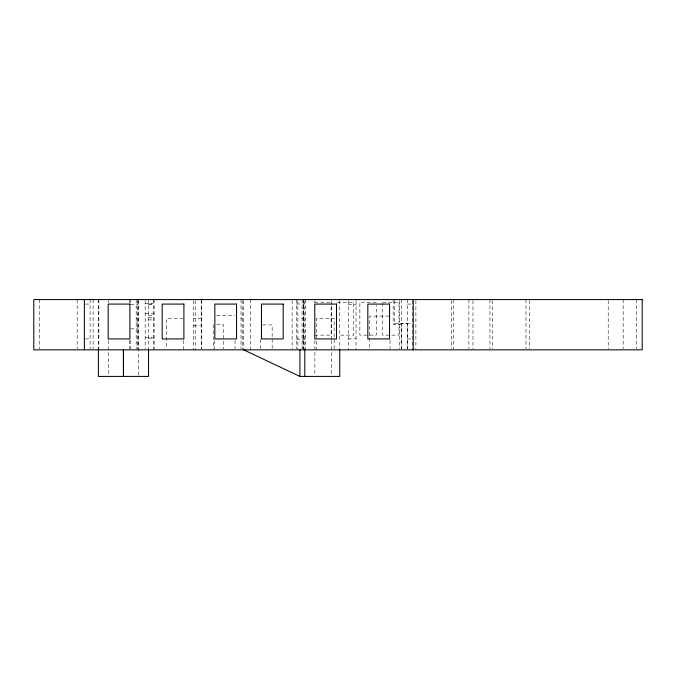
<?xml version="1.0" encoding="UTF-8"?>
<svg xmlns="http://www.w3.org/2000/svg" width="676" height="676" viewBox="0 0 676 676"><rect width="100%" height="100%" fill="white"/><g stroke="black" fill="none" stroke-linecap="round" stroke-linejoin="round"><path stroke-width="0.51" stroke-dasharray="3.38 2.54" d="M302.916 348.799L303.608 300.626M348.267 339.073L356.041 338.482M314.636 302.214L331.147 302.214M337.248 302.214L353.768 302.214L353.768 335.127L338.287 335.127M376.388 302.214L359.869 302.214L359.869 335.127L376.388 335.127L376.388 305.298M382.489 302.214L399.009 302.214L399.009 335.127L382.489 335.127L382.489 303.245M145.163 303.558L153.3 303.558M148.517 303.938L154.136 303.938M85.32 304.082L90.111 304.082M296.561 304.014L304.817 304.014M407.501 304.082L412.292 304.082M348.267 304.251L356.041 304.251M148.517 304.335L154.136 304.335M130.561 304.513L138.098 304.513M145.163 313.225L153.3 313.208M216.548 315.641L235.045 315.641M148.517 315.692L154.136 315.692M389.004 316.098L369.569 316.098L369.569 348.791M148.517 317.813L154.136 317.813M136.189 318.159L137.38 318.159M183.272 318.388L166.642 318.388L166.642 348.799M241.028 318.345L242.228 318.345M302.062 318.388L303.262 318.388M201.296 318.54L193.632 318.633M148.517 319.9L154.136 319.9M136.189 322.562L137.38 322.562M394.336 323.28L412.292 323.28M401.519 324.48L393.145 324.48L393.145 299.586M216.557 324.657L223.688 324.657L223.688 348.799M262.736 324.919L272.166 324.919L272.166 349.847M193.632 325.79L201.296 325.79M130.561 328.832L138.098 328.832M314.636 335.127L331.147 335.127L331.147 303.245M145.163 337.823L153.3 337.823M148.517 338.118L154.136 338.118M85.32 338.93L90.111 338.93M407.501 338.93L412.292 338.93M296.561 339.073L304.817 339.073M636.454 299.586L636.454 348.799M623.171 299.586L623.171 348.799M608.214 300.626L608.214 348.799M529.578 300.626L529.578 348.799M525.987 299.586L525.987 348.799M492.382 300.626L492.382 348.799M489.965 299.586L489.965 348.799M472.972 300.626L472.972 348.799M468.899 299.586L468.899 348.799M453.689 299.586L453.689 348.799M451.475 300.626L451.475 348.799M415.884 300.626L415.884 348.799M412.292 300.609L412.292 349.847M407.628 348.799L407.628 323.517L401.637 323.517L401.637 348.799M407.501 299.586L407.501 348.799M401.519 299.586L401.519 348.824M399.727 300.617L399.727 348.799M394.336 300.609L394.336 324.48M390.035 340.358L390.035 348.791M356.041 300.626L356.041 349.847M348.267 300.626L348.267 349.847M339.766 300.626L339.766 349.053M334.164 348.799L334.164 318.388L316.317 318.388L316.317 349.847M331.629 300.634L331.629 339.58M331.629 340.628L331.629 376.414M314.872 300.626L314.872 302.738M314.872 340.425L314.872 375.4M305.442 299.586L305.442 348.799M304.817 300.626L304.817 349.847M303.625 299.586L303.625 349.847M303.262 299.586L303.262 348.799M302.062 299.586L302.062 348.799M297.879 300.626L297.879 349.847M296.561 299.586L296.561 348.799M292.133 300.626L292.133 348.799M260.64 339.462L260.64 348.808M250.247 299.586L250.247 349.847M243.664 300.626L243.664 348.799M242.228 300.626L242.228 348.799M241.028 299.586L241.028 348.799M235.045 340.518L235.045 348.816M214.495 340.518L214.495 348.816M213.498 324.657L213.498 348.799M201.769 300.626L201.769 348.799M201.296 299.586L201.296 348.808M195.187 300.626L195.187 349.847M193.632 300.626L193.632 349.847M183.272 340.408L183.272 349.847M154.136 299.586L154.136 349.847M153.3 299.586L153.3 348.799M148.517 299.586L148.517 349.053M145.163 300.626L145.163 348.799M138.58 300.634L138.58 376.414M138.098 299.586L138.098 348.799M137.38 300.626L137.38 348.824M136.189 299.586L136.189 348.824M130.561 299.586L130.561 302.721M130.561 340.425L130.561 349.847M129.724 299.586L129.724 302.721M129.724 340.425L129.724 348.799M108.422 300.634L108.422 302.738M108.422 340.628L108.422 376.414M98.848 299.586L98.848 348.799M98.366 299.586L98.366 349.053M93.102 299.586L93.102 348.799M90.111 299.586L90.111 348.799M77.182 299.586L77.182 348.799M39.546 299.586L39.546 348.799"/><path stroke-width="1.01" d="M243.664 349.847L299.907 376.414L339.766 376.414L339.766 349.847M413.247 299.586L413.247 349.847M304.783 349.847L304.817 376.414M299.907 349.847L299.907 376.414M148.517 349.847L148.517 376.414L98.366 376.414L98.366 349.847M84.365 299.586L84.365 349.847M642.2 299.586L33.8 299.586L33.8 349.847L642.2 349.847L642.2 299.586M129.893 304.082L108.168 304.082L108.168 338.93L129.893 338.93L129.893 304.082M183.906 304.082L162.181 304.082L162.181 338.93L183.906 338.93L183.906 304.082M236.575 304.082L214.85 304.082L214.85 338.93L236.575 338.93L236.575 304.082M283.193 304.082L261.468 304.082L261.468 338.93L283.193 338.93L283.193 304.082M336.513 304.082L314.788 304.082L314.788 338.93L336.513 338.93L336.513 304.082M389.553 304.082L367.829 304.082L367.829 338.93L389.553 338.93L389.553 304.082M123.463 376.414L123.438 349.847L123.463 376.414"/></g></svg>
